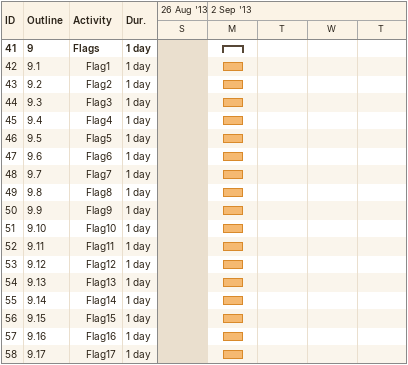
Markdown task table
| ID | WBS | Task | Duration | Start | Finish |
|---|---|---|---|---|---|
| 41 | 9 | **Flags** | 1d | 2013-09-02 | 2013-09-02 |
| 42 | 9.1 | Flag1 | 1d | 2013-09-02 | 2013-09-02 |
| 43 | 9.2 | Flag2 | 1d | 2013-09-02 | 2013-09-02 |
| 44 | 9.3 | Flag3 | 1d | 2013-09-02 | 2013-09-02 |
| 45 | 9.4 | Flag4 | 1d | 2013-09-02 | 2013-09-02 |
| 46 | 9.5 | Flag5 | 1d | 2013-09-02 | 2013-09-02 |
| 47 | 9.6 | Flag6 | 1d | 2013-09-02 | 2013-09-02 |
| 48 | 9.7 | Flag7 | 1d | 2013-09-02 | 2013-09-02 |
| 49 | 9.8 | Flag8 | 1d | 2013-09-02 | 2013-09-02 |
| 50 | 9.9 | Flag9 | 1d | 2013-09-02 | 2013-09-02 |
| 51 | 9.10 | Flag10 | 1d | 2013-09-02 | 2013-09-02 |
| 52 | 9.11 | Flag11 | 1d | 2013-09-02 | 2013-09-02 |
| 53 | 9.12 | Flag12 | 1d | 2013-09-02 | 2013-09-02 |
| 54 | 9.13 | Flag13 | 1d | 2013-09-02 | 2013-09-02 |
| 55 | 9.14 | Flag14 | 1d | 2013-09-02 | 2013-09-02 |
| 56 | 9.15 | Flag15 | 1d | 2013-09-02 | 2013-09-02 |
| 57 | 9.16 | Flag16 | 1d | 2013-09-02 | 2013-09-02 |
| 58 | 9.17 | Flag17 | 1d | 2013-09-02 | 2013-09-02 |
